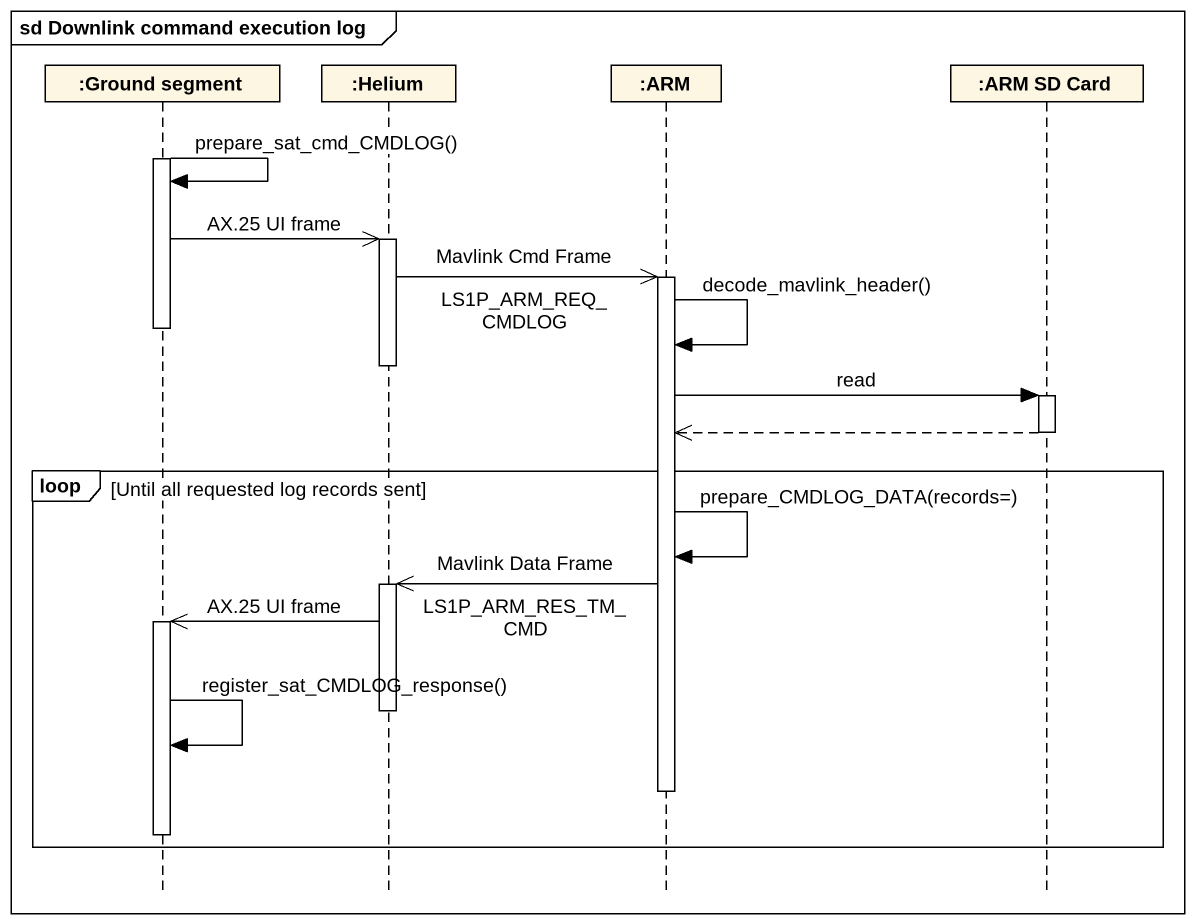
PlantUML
@startuml
mainframe sd Downlink command execution log
hide footbox
participant ":Ground segment" as Ground_segment
participant ":Helium" as Helium
participant ":ARM" as ARM
participant ":ARM SD Card" as ARM_SD_Card

activate Ground_segment
Ground_segment -> Ground_segment : prepare_sat_cmd_CMDLOG()
Ground_segment ->> Helium : AX.25 UI frame
activate Helium
Helium ->> ARM : Mavlink Cmd Frame\nLS1P_ARM_REQ_CMDLOG
activate ARM
deactivate Ground_segment
ARM -> ARM : decode_mavlink_header()
deactivate Helium
ARM -> ARM_SD_Card : read
activate ARM_SD_Card
ARM_SD_Card -->> ARM
deactivate ARM_SD_Card
loop Until all requested log records sent
  ARM -> ARM : prepare_CMDLOG_DATA(records=)
  ARM ->> Helium : Mavlink Data Frame\nLS1P_ARM_RES_TM_CMD
  activate Helium
  Helium ->> Ground_segment : AX.25 UI frame
  activate Ground_segment
  deactivate Helium
  Ground_segment -> Ground_segment : register_sat_CMDLOG_response()
  deactivate ARM
  deactivate Ground_segment
end
@enduml
